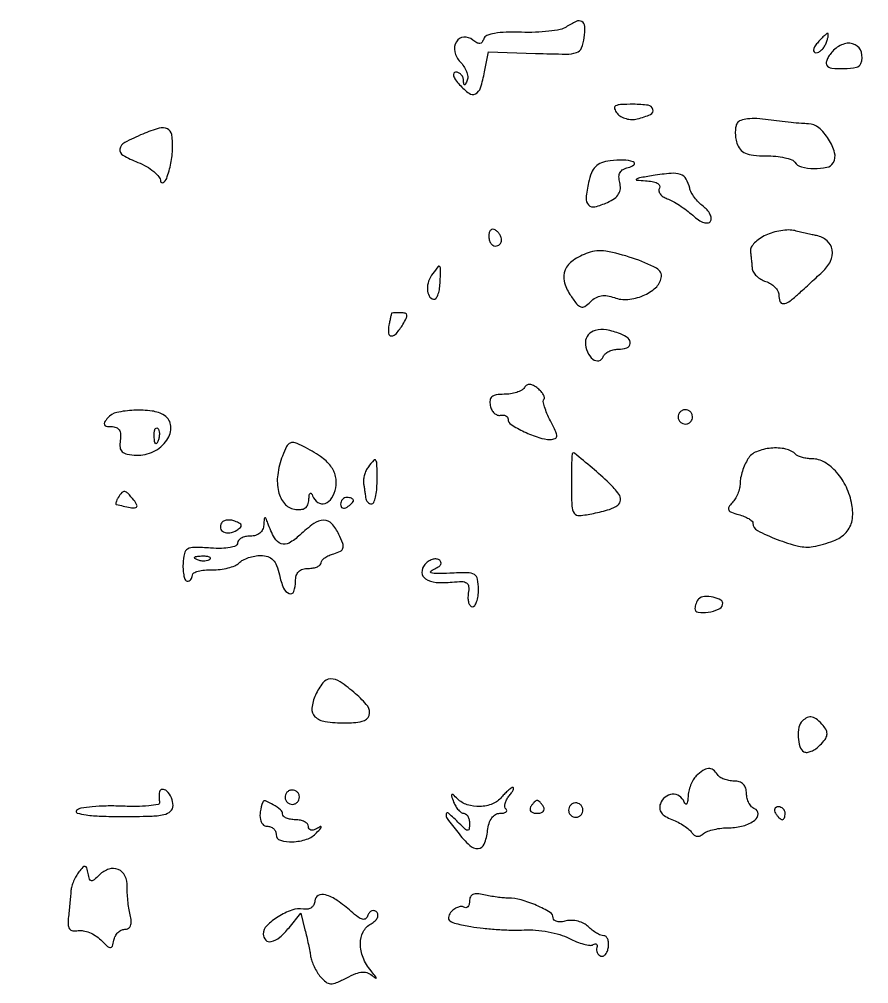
# Model space of a CAD drawing. Extents: x 0 to 5034, y 0 to 2560.
# Drawn here: x 3127.1 to 3259, y 1974.6 to 2124.2 of the extents above; entities that cross this region are included whole.
import ezdxf

# ---------------------------------------------------------------- set-up
doc = ezdxf.new("R2010")
doc.units = 0

msp = doc.modelspace()

# ---------------------------------------------------------------- linework, layer by layer
msp.add_lwpolyline([(3383.204374, 2294.201394, 0.000077), (3356.504636, 2294.414863, 0.000156), (3315.229798, 2294.725646, 0.000021), (3228.5, 2295.347967, -0.000415), (3189.306738, 2295.660115, -0.000542), (3153.440625, 2296.014433, -0.0004), (3123.376065, 2296.368091, -0.005012)], format="xyb")
for points in [[(3212, 2122.976085, -0.098054), (3211.088484, 2122.602024, -0.019587), (3209.34251, 2122.329632, -0.020021), (3207.252421, 2122.171412, -0.017491), (3205.05961, 2122.170227, 0.015681), (3202.678912, 2122.177559, 0.036667), (3200.908285, 2121.997076, 0.050198), (3199.70548, 2121.657454, 0.221924), (3199.212364, 2121.137091, -0.081555), (3198.951057, 2120.640635, -0.209117), (3198.604494, 2120.44621, -0.156639), (3198.14852, 2120.544251, -0.042571), (3197.535433, 2120.970593, 0.193711), (3196.122242, 2121.423342, 0.246122), (3194.975251, 2120.711739, 0.186663), (3194.714736, 2119.135298, 0.146049), (3195.54584, 2117.597017, -0.049977), (3196.126332, 2116.887234, -0.053528), (3196.539056, 2116.091948, -0.059936), (3196.734283, 2115.333766, -0.129784), (3196.659305, 2114.741071, -0.009653), (3196.383852, 2114.095453, -0.299395), (3196.243771, 2114.006371, -0.377751), (3196.135116, 2114.105134, -0.011905), (3196.078947, 2114.75, 0.089627), (3195.961207, 2115.227301, 0.089816), (3195.683913, 2115.632812, 0.093095), (3195.291845, 2115.904631, 0.105528), (3194.845012, 2116, 0.284688), (3194.560901, 2115.823967, 0.195341), (3194.531453, 2115.435045, 0.078101), (3194.848638, 2114.804601, 0.028394), (3195.478659, 2114.023581, 0.050553), (3196.942202, 2112.702685, 0.285864), (3197.944325, 2112.626057, 0.198835), (3198.718268, 2113.54924, 0.026942), (3199.359332, 2116.046658), (3199.976987, 2119.134935), (3207.238493, 2118.893828, 0.005198), (3211.999408, 2118.785286, 0.080928), (3213.608259, 2119.026971, 0.218591), (3214.399789, 2119.751198, 0.070506), (3214.816422, 2121.32636, 0.039223), (3214.885811, 2123.086824, 0.25585), (3214.446426, 2123.819888, 0.246599), (3213.576673, 2123.860209, 0.036936)], [(3251, 2120.5, 0.035237), (3250.57205, 2119.903434, 0.100348), (3250.396714, 2119.425778, 0.22275), (3250.484197, 2119.128897, 0.214681), (3250.770566, 2119, 0.125677), (3251.201557, 2119.11007, 0.064053), (3251.656816, 2119.440625, 0.05745), (3252.065988, 2119.926337, 0.054778), (3252.361626, 2120.5, 0.019009), (3252.557685, 2121.075405, 0.034664), (3252.666459, 2121.559375, 0.044074), (3252.688496, 2121.904913, 0.407084), (3252.59106, 2122, 0.176553), (3252.395857, 2121.928855, 0.014236), (3251.980891, 2121.559375, 0.017822), (3251.50208, 2121.074599, 0.012711)], [(3253.519748, 2119.376891, 0.034935), (3252.96289, 2118.736263, 0.047326), (3252.561544, 2118.083316, 0.056273), (3252.356386, 2117.510868, 0.19888), (3252.417704, 2117.133158, 0.230406), (3253.22775, 2116.62042, 0.036412), (3255.164061, 2116.545614, 0.035907), (3257.076352, 2116.749003, 0.266795), (3257.75, 2117.315473, 0.153382), (3257.829899, 2119.059778, 0.218045), (3256.858709, 2120.241334, 0.18854), (3255.191838, 2120.376202, 0.123987)], [(3219.914323, 2109.603235, 0.089981), (3220.504647, 2109.107428, 0.061557), (3221.314294, 2108.768776, 0.059833), (3222.209322, 2108.630139, 0.07261), (3223.052351, 2108.723941, 0.038545), (3225.113567, 2109.436481, 0.372166), (3225.484692, 2110.208022, 0.302051), (3224.758148, 2110.845123, 0.033319), (3222.436572, 2111, 0.011325), (3220.460441, 2110.955234, 0.115621), (3219.677425, 2110.733868, 0.365533), (3219.51535, 2110.30866, 0.089236)], [(3238.552487, 2108.084926, 0.093548), (3238.335558, 2107.520653, 0.041129), (3238.256751, 2106.721186, 0.038813), (3238.311395, 2105.834371, 0.042076), (3238.50284, 2104.991051, 0.09348), (3239.020394, 2104.029438, 0.11919), (3239.817422, 2103.419286, 0.080046), (3241.057166, 2103.09432, 0.024156), (3243.008371, 2103, -0.023956), (3244.536777, 2102.92673, -0.030824), (3245.925645, 2102.70625, -0.031835), (3247.022372, 2102.387657, -0.169305), (3247.5, 2102, 0.198318), (3248.509089, 2101.270934, 0.055438), (3250.481344, 2101.026417, 0.055472), (3252.452635, 2101.220709, 0.204832), (3253.453687, 2101.925064, 0.208951), (3253.675947, 2103.484185, 0.074284), (3252.740493, 2105.586435, 0.072734), (3251.200368, 2107.370393, 0.177254), (3249.600236, 2107.97734, -0.016556), (3248.517576, 2108.025864, -0.005211), (3246.902886, 2108.168842, -0.005198), (3245.103399, 2108.366014, -0.00574), (3243.367035, 2108.594811, 0.021911), (3241.603406, 2108.769411, 0.040116), (3240.159927, 2108.732849, 0.050924), (3239.095359, 2108.508979, 0.178921)], [(3146.326549, 2106.388822, 0.021881), (3143.494957, 2105.051687, 0.231615), (3142.762928, 2104.049082, 0.318371), (3143.215994, 2103.08918, 0.034876), (3145.545342, 2101.982209, -0.035845), (3146.872686, 2101.348265, -0.043624), (3148.00584, 2100.565651, -0.049281), (3148.806013, 2099.75792, -0.160684), (3149.070285, 2099.063354, 0.563574), (3149.463015, 2098.84908, 0.175768), (3150.012772, 2099.507282, 0.037871), (3150.669089, 2101.858816, 0.042615), (3150.929715, 2104.190983, 0.045979), (3150.790555, 2106.30346, 0.246749), (3150.122734, 2107.197596, 0.186568), (3148.849758, 2107.295248, 0.026279)], [(3218.816271, 2102.225679, 0.056025), (3217.482105, 2101.899111, 0.109234), (3216.564022, 2101.311178, 0.10017), (3215.930557, 2100.352536, 0.042037), (3215.47111, 2098.868466, 0.030981), (3215.098727, 2096.473661, 0.216847), (3215.477636, 2095.384389, 0.270248), (3216.47028, 2095.097803, 0.045208), (3218.417131, 2095.780289, 0.045274), (3219.505287, 2096.400456, 0.101748), (3220.156586, 2097.086393, 0.121793), (3220.417351, 2097.888529, 0.082108), (3220.328573, 2098.851536, -0.060939), (3220.206152, 2099.759309, -0.133391), (3220.380288, 2100.433141, -0.14221), (3220.860764, 2100.899192, -0.073199), (3221.657216, 2101.182268, 0.13439), (3222.51698, 2101.610957, 0.565907), (3222.431609, 2102.057583, 0.084178), (3220.900429, 2102.342577, 0.036061)], [(3225.5, 2099.935543, 0.002997), (3223.376318, 2099.576443, 0.103946), (3222.908607, 2099.38928, 0.708038), (3222.947286, 2099.237293, 0.00973), (3224.309017, 2099.141905, -0.033135), (3225.373734, 2099.017064, -0.075352), (3226.137139, 2098.752688, -0.14545), (3226.504537, 2098.39452, -0.272139), (3226.495635, 2097.992937, 0.173428), (3226.403052, 2097.558855, 0.123673), (3226.588747, 2097.093126, 0.092159), (3227.038862, 2096.664025, 0.059436), (3227.686618, 2096.343925, -0.041241), (3228.532639, 2095.963397, -0.017619), (3229.597267, 2095.324729, -0.017292), (3230.690591, 2094.560325, -0.021774), (3231.644504, 2093.775782, 0.033134), (3232.561623, 2093.055771, 0.069739), (3233.371197, 2092.654586, 0.112069), (3234.001398, 2092.592869, 0.226676), (3234.411233, 2092.856373, 0.171562), (3234.51625, 2093.340155, 0.083026), (3234.331704, 2093.9547, 0.06708), (3233.896583, 2094.602658, 0.05114), (3233.26673, 2095.181578, -0.03996), (3232.566867, 2095.796612, -0.033086), (3231.924557, 2096.553339, -0.034299), (3231.427281, 2097.330735, -0.07248), (3231.178571, 2098, 0.080369), (3230.634351, 2099.396958, 0.179495), (3229.763545, 2100.106501, 0.104481), (3228.287215, 2100.284957, 0.018403)], [(3200, 2090.559017, 0.062283), (3200.074545, 2089.962904, 0.080552), (3200.29375, 2089.457961, 0.097988), (3200.618621, 2089.120018, 0.153634), (3201, 2089, 0.092995), (3201.381732, 2089.071618, 0.096318), (3201.70625, 2089.276414, 0.099231), (3201.923444, 2089.581949, 0.105429), (3202, 2089.940983, 0.089642), (3201.926698, 2090.346558, 0.053229), (3201.70625, 2090.7871, 0.051032), (3201.382515, 2091.193797, 0.06081), (3201, 2091.5, 0.139169), (3200.620352, 2091.607943, 0.191142), (3200.29375, 2091.478525, 0.138808), (3200.073267, 2091.110654, 0.066118)], [(3242.984032, 2090.69264, 0.039989), (3242.031612, 2090.144039, 0.049267), (3241.248539, 2089.483151, 0.057187), (3240.732386, 2088.81411, 0.165271), (3240.609032, 2088.25, -0.002205), (3240.67201, 2087.66854, -0.001164), (3240.745309, 2086.946358, -0.001158), (3240.8169, 2086.206839, -0.001789), (3240.875, 2085.567388, 0.115393), (3241.070084, 2084.972339, 0.063226), (3241.550781, 2084.36914, 0.057834), (3242.225877, 2083.849381, 0.058378), (3243, 2083.5, -0.06077), (3243.764714, 2083.150468, -0.063046), (3244.4125, 2082.63086, -0.069989), (3244.851427, 2082.027698, -0.122947), (3245, 2081.432612, 0.09154), (3245.185886, 2080.425792, 0.312858), (3245.706961, 2080.069893, 0.156967), (3246.577146, 2080.356897, 0.028144), (3247.916112, 2081.453582, -0.000389), (3248.683258, 2082.156516, -0.000169), (3249.705029, 2083.090669, -0.000167), (3250.792344, 2084.083405, -0.000222), (3251.78186, 2084.985442, 0.096005), (3253.029223, 2086.658573, 0.153907), (3253.282292, 2088.40641, 0.175538), (3252.490383, 2089.82494, 0.129456), (3250.862387, 2090.624682, -0.004461), (3250.200342, 2090.76445, -0.001878), (3249.312701, 2090.963631, -0.001858), (3248.36544, 2091.183635, -0.002419), (3247.5, 2091.392454, 0.066108), (3246.553374, 2091.496599, 0.032835), (3245.348434, 2091.390175, 0.031894), (3244.094096, 2091.112962, 0.040368)], [(3215.412452, 2087.956872, 0.059086), (3213.08346, 2086.766937, 0.142857), (3211.854835, 2085.298217, 0.164493), (3211.702351, 2083.545107, 0.08539), (3212.587405, 2081.506946, 0.017669), (3213.618759, 2080.048068, 0.145309), (3214.268463, 2079.572876, 0.234061), (3214.909614, 2079.648205, 0.052198), (3215.791633, 2080.363061, -0.065279), (3216.592737, 2080.97844, -0.088357), (3217.449089, 2081.289476, -0.08305), (3218.400646, 2081.295583, -0.051049), (3219.485933, 2081.005348, 0.114813), (3221.581725, 2080.721335, 0.076253), (3223.944553, 2081.314963, 0.080553), (3225.893239, 2082.534282, 0.166687), (3226.775586, 2084.073228, 0.333898), (3226.054033, 2085.550837, 0.035687), (3222.312747, 2087.135593, 0.03871), (3218.160331, 2088.2045, 0.132996)], [(3191.311092, 2084.75, 0.075757), (3190.670605, 2083.550301, 0.091387), (3190.47131, 2082.290419, 0.118753), (3190.741591, 2081.281635, 0.204076), (3191.412639, 2080.75, 0.289003), (3191.770618, 2080.858896, 0.080417), (3192.092552, 2081.38125, 0.055085), (3192.333609, 2082.213962, 0.032004), (3192.44566, 2083.25, 0.003311), (3192.526162, 2085.417319, 0.171162), (3192.400353, 2085.812063, 0.485018), (3192.14725, 2085.817137, 0.011515)], [(3184.923489, 2078.583333, 0.129476), (3184.885129, 2078.510581, 0.001726), (3184.771045, 2078.010417, 0.004798), (3184.645901, 2077.426741, 0.003118), (3184.511973, 2076.75, 0.064816), (3184.435122, 2075.46409, 0.405148), (3184.880221, 2075.064828, 0.211801), (3185.657132, 2075.446018, 0.034759), (3186.663842, 2076.833333, 0.020872), (3187.205098, 2077.786359, 0.155064), (3187.29074, 2078.294123, 0.295136), (3187.046726, 2078.575408, 0.070681), (3186.404389, 2078.666667, 0.005543), (3185.860612, 2078.660639, 0.008511), (3185.390064, 2078.642187, 0.003822), (3184.992774, 2078.616783, 0.191425)], [(3215, 2074.059017, 0.102136), (3215.306023, 2072.57653, 0.121919), (3216.167104, 2071.4433, 0.226509), (3217.103132, 2071.221288, 0.265066), (3217.774316, 2071.822949, -0.12723), (3218.066081, 2072.273319, -0.067959), (3218.614435, 2072.654241, -0.060696), (3219.321182, 2072.912372, -0.057298), (3220.083333, 2073, 0.084478), (3221.407483, 2073.22533, 0.280705), (3221.943927, 2073.880138, 0.263038), (3221.621599, 2074.698079, 0.078807), (3220.418213, 2075.393011, 0.049217), (3218.25947, 2075.985936, 0.103139), (3216.527472, 2075.92381, 0.159739), (3215.427063, 2075.236655, 0.175723)], [(3205.530011, 2067.048558, -0.129128), (3205.10624, 2066.645472, -0.045879), (3204.333751, 2066.308014, -0.041798), (3203.377601, 2066.077449, -0.038287), (3202.367659, 2066, 0.035994), (3201.171324, 2065.913767, 0.136715), (3200.49227, 2065.614049, 0.192908), (3200.197109, 2065.076647, 0.084305), (3200.236066, 2064.25, 0.066051), (3200.471389, 2063.599713, 0.082719), (3200.8561, 2063.0875, 0.098335), (3201.325854, 2062.789373, 0.145115), (3201.80939, 2062.75, -0.067428), (3202.26462, 2062.782978, -0.099677), (3202.650258, 2062.679964, -0.126044), (3202.905746, 2062.460145, -0.153575), (3203, 2062.160515, 0.259127), (3203.46481, 2061.323862, 0.027102), (3205.503438, 2060.203784, 0.032811), (3207.784203, 2059.285896, 0.079421), (3209.572733, 2059, 0.086681), (3210.296186, 2059.126368, 0.316867), (3210.548897, 2059.487004, 0.10941), (3210.388366, 2060.203374, 0.009713), (3209.565563, 2061.873216, -0.018897), (3209.031511, 2063.009204, -0.027953), (3208.658476, 2064.044683, -0.026841), (3208.456361, 2064.884338, -0.246824), (3208.564048, 2065.230715, 0.254757), (3208.644374, 2065.503373, 0.076101), (3208.484502, 2065.922614, 0.055647), (3208.127782, 2066.414543, 0.034886), (3207.613194, 2066.906058, 0.042758), (3206.932773, 2067.378847, 0.113862), (3206.370421, 2067.549755, 0.160084), (3205.908743, 2067.432275, 0.113122)], [(3140.866713, 2062.339399, 0.032803), (3140.377648, 2061.664589, 0.246371), (3140.347718, 2061.283792, 0.261173), (3140.641969, 2061.057687, 0.036077), (3141.440414, 2061, -0.092704), (3142.168332, 2060.863868, -0.159777), (3142.64045, 2060.476876, -0.128146), (3142.854835, 2059.813059, -0.050471), (3142.812858, 2058.845952, 0.059989), (3142.785969, 2057.744075, 0.185411), (3143.112237, 2057.089001, 0.143273), (3143.86268, 2056.71959, 0.031516), (3145.305611, 2056.560496, 0.127247), (3147.968512, 2057.117867, 0.124544), (3150.052218, 2058.899031, 0.171401), (3150.65986, 2061.042774, 0.241901), (3149.660933, 2062.716883, 0.107712), (3147.744242, 2063.402516, 0.042985), (3144.94198, 2063.523144, 0.041839), (3142.259137, 2063.181867, 0.168548)], [(3229.552786, 2063.08541, 0.099038), (3229.401684, 2062.679226, 0.097945), (3229.417584, 2062.244476, 0.097945), (3229.597789, 2061.848514, 0.099038), (3229.91459, 2061.552786, 0.099038), (3230.320774, 2061.401684, 0.097945), (3230.755524, 2061.417584, 0.097945), (3231.151486, 2061.597789, 0.099038), (3231.447214, 2061.91459, 0.099038), (3231.598316, 2062.320774, 0.097945), (3231.582416, 2062.755524, 0.097945), (3231.402211, 2063.151486, 0.099038), (3231.08541, 2063.447214, 0.099038), (3230.679226, 2063.598316, 0.097945), (3230.244476, 2063.582416, 0.097945), (3229.848514, 2063.402211, 0.099038)], [(3148.683114, 2058.8125, -0.054073), (3148.461564, 2058.395823, -0.470617), (3148.279315, 2058.37858, -0.168741), (3148.137993, 2058.670344, -0.018894), (3148.078947, 2059.416667, -0.028489), (3148.089945, 2060.112848, -0.077125), (3148.200665, 2060.592839, -0.208169), (3148.385309, 2060.77538, -0.296942), (3148.604167, 2060.729167, -0.126455), (3148.797407, 2060.402231, -0.060344), (3148.876576, 2059.916927, -0.05415), (3148.839148, 2059.359369, -0.051402)], [(3167.971697, 2056.425557, 0.058575), (3167.241215, 2053.520007, 0.087952), (3167.361563, 2050.9149, 0.118817), (3168.282021, 2049.048361, 0.184542), (3169.829459, 2048.180449, 0.051579), (3170.827908, 2048.137385, 0.132809), (3171.506722, 2048.36538, 0.155972), (3171.912504, 2048.874173, 0.080279), (3172.078947, 2049.680449, -0.022333), (3172.137986, 2050.349467, -0.167715), (3172.278532, 2050.6296, -0.454063), (3172.457173, 2050.615456, -0.064038), (3172.662281, 2050.25, 0.150282), (3173.489104, 2049.23142, 0.234265), (3174.587734, 2049.087369, 0.172879), (3175.631619, 2049.918186, 0.092086), (3176.239945, 2051.474858, 0.101031), (3176.217437, 2053.276079, 0.112087), (3175.48182, 2054.850392, 0.079288), (3173.891961, 2056.338022, 0.029153), (3171.240549, 2057.911743, 0.034163), (3169.931506, 2058.479242, 0.19426), (3169.188109, 2058.447276, 0.171364), (3168.620545, 2057.901156, 0.02548)], [(3240.220233, 2055.981041, 0.035279), (3239.752968, 2055.100177, 0.025997), (3239.358443, 2054.068361, 0.026484), (3239.086864, 2053.048567, 0.051874), (3239, 2052.213569, -0.057316), (3238.909756, 2051.428898, -0.038898), (3238.637879, 2050.570615, -0.039095), (3238.239399, 2049.771714, -0.061219), (3237.767247, 2049.167247, 0.056316), (3237.250228, 2048.51851, 0.272343), (3237.237292, 2048.066084, 0.179314), (3237.658742, 2047.701827, 0.02553), (3238.767247, 2047.350615, -0.030301), (3239.622213, 2047.070737, -0.042014), (3240.344129, 2046.712232, -0.048507), (3240.851778, 2046.332811, -0.211057), (3241, 2045.99731, 0.280708), (3241.683553, 2044.875696, 0.026627), (3244.742573, 2043.498981, 0.031987), (3248.05383, 2042.453964, 0.105674), (3250.327982, 2042.383029, 0.045495), (3253.496265, 2043.260943, 0.115714), (3255.464341, 2044.58337, 0.145325), (3256.380245, 2046.43145, 0.089472), (3256.363176, 2048.877641, 0.06288), (3255.489674, 2051.594812, 0.069954), (3253.989467, 2053.903124, 0.079792), (3252.120567, 2055.463125, 0.134886), (3250.166667, 2056, -0.032528), (3249.416199, 2056.048874, -0.032375), (3248.6772, 2056.194675, -0.03416), (3248.050942, 2056.407656, -0.097631), (3247.670609, 2056.662724, 0.147044), (3246.080077, 2057.518058, 0.073293), (3243.775518, 2057.645125, 0.073911), (3241.555854, 2057.104765, 0.157841)], [(3212.916667, 2056.687091, 0.023022), (3212.883907, 2056.249116, 0.00218), (3212.857813, 2055.173708, 0.002785), (3212.839424, 2053.890557, 0.00219), (3212.833333, 2052.5, 0.006979), (3212.886982, 2048.656769, 0.144482), (3213.240731, 2047.570761, 0.272734), (3214.056741, 2047.190176, 0.027898), (3216.25, 2047.525898, 0.01988), (3218.716941, 2048.149053, 0.090362), (3220.034301, 2048.813946, 0.216309), (3220.456046, 2049.591307, 0.177288), (3220.192452, 2050.508359, 0.045678), (3218.677787, 2052.227979, 0.013338), (3216.049709, 2054.583278, 0.006608), (3213.310983, 2056.847449, 0.58851)], [(3181.311092, 2054.75, 0.049696), (3180.967387, 2054.179583, 0.038135), (3180.706339, 2053.5, 0.039148), (3180.559666, 2052.819413, 0.070617), (3180.563648, 2052.25, -0.001551), (3180.644124, 2051.69846, -0.00107), (3180.731978, 2051.073438, -0.001079), (3180.813878, 2050.472029, -0.002209), (3180.875, 2050, 0.078809), (3180.98554, 2049.617957, 0.081475), (3181.208073, 2049.29375, 0.087822), (3181.505701, 2049.076071, 0.114568), (3181.833333, 2049, 0.302104), (3182.156408, 2049.214809, 0.0409), (3182.421875, 2050.028125, 0.035995), (3182.606381, 2051.158607, 0.02246), (3182.666667, 2052.5, 0.003684), (3182.647028, 2055.165297, 0.132646), (3182.479293, 2055.75195, 0.504999), (3182.154797, 2055.782308, 0.021803)], [(3142.5, 2050, 0.024465), (3142.285131, 2049.610999, 0.044078), (3142.154287, 2049.271275, 0.062476), (3142.115545, 2049.022916, 0.353185), (3142.190983, 2048.923489, 0.009465), (3144.352713, 2048.431485, 0.110428), (3145.213243, 2048.444488, 0.46087), (3145.398728, 2048.80783, 0.075397), (3144.933363, 2049.580293, 0.015231), (3143.994387, 2050.644027, 0.16301), (3143.494248, 2050.913356, 0.261772), (3143.059937, 2050.759111, 0.041002)], [(3177, 2048.940983, 0.108972), (3177.078288, 2048.586039, 0.182303), (3177.29375, 2048.3746, 0.161196), (3177.6179, 2048.343488, 0.082592), (3178, 2048.5, 0.029505), (3178.382774, 2048.768994, 0.035638), (3178.70625, 2049.066025, 0.038439), (3178.934461, 2049.34829, 0.151918), (3179, 2049.559017, 0.210953), (3178.92554, 2049.727648, 0.081139), (3178.70625, 2049.870461, 0.061769), (3178.382849, 2049.967655, 0.042167), (3178, 2050, 0.105053), (3177.618444, 2049.918938, 0.099167), (3177.29375, 2049.688914, 0.09642), (3177.076123, 2049.345238, 0.093332)], [(3165.078947, 2045.75, -0.098262), (3164.904253, 2045.039149, -0.108985), (3164.474599, 2044.478618, -0.10113), (3163.819695, 2044.122438, -0.074273), (3163, 2044, 0.051855), (3162.234767, 2043.920424, 0.071756), (3161.5875, 2043.683787, 0.091754), (3161.152548, 2043.334383, 0.179656), (3161, 2042.923531, -0.293759), (3160.730023, 2042.503663, -0.060999), (3159.852822, 2042.226474, -0.043127), (3158.531948, 2042.096589, -0.020977), (3156.83623, 2042.147696, 0.013475), (3154.293263, 2042.262537, 0.134072), (3153.268418, 2042.002627, 0.214265), (3152.756195, 2041.305563, 0.041981), (3152.553209, 2039.724165, 0.027166), (3152.564245, 2038.68024, 0.043555), (3152.699, 2037.800223, 0.054719), (3152.92322, 2037.18277, 0.285698), (3153.216978, 2037, 0.118419), (3153.515638, 2037.07174, 0.100627), (3153.769987, 2037.274103, 0.092456), (3153.940771, 2037.576739, 0.082532), (3154, 2037.933117, -0.27307), (3154.208426, 2038.286294, -0.058439), (3154.894909, 2038.566686, -0.045895), (3155.879198, 2038.745083, -0.029007), (3157.046498, 2038.779615, 0.034987), (3158.297418, 2038.831584, 0.034336), (3159.536928, 2039.057282, 0.036377), (3160.592571, 2039.408846, 0.098112), (3161.246498, 2039.846498, -0.075752), (3161.847982, 2040.288914, -0.038406), (3162.713444, 2040.661159, -0.037035), (3163.685719, 2040.915003, -0.045368), (3164.620545, 2041, -0.077465), (3165.706413, 2040.83075, -0.124805), (3166.496521, 2040.338062, -0.099854), (3167.068846, 2039.436944, -0.037667), (3167.5, 2038, 0.044985), (3168.148236, 2035.948927, 0.201218), (3169.027617, 2035.083086, 0.430882), (3169.740662, 2035.41285, 0.081161), (3170, 2037, -0.072254), (3170.126841, 2037.873159, -0.124864), (3170.5, 2038.5, -0.124864), (3171.126841, 2038.873159, -0.072254), (3172, 2039, 0.042236), (3172.765695, 2039.064796, 0.061847), (3173.4125, 2039.25949, 0.081235), (3173.851041, 2039.545576, 0.2107), (3174, 2039.883369, -0.178889), (3174.138726, 2040.258703, -0.060871), (3174.574451, 2040.65747, -0.051233), (3175.207132, 2041.017344, -0.039774), (3175.955578, 2041.278133, 0.048409), (3176.977118, 2041.653944, 0.219936), (3177.369755, 2042.131077, 0.153961), (3177.333294, 2042.860463, 0.02137), (3176.738477, 2044.274416, 0.07534), (3175.631998, 2045.922222, 0.215163), (3174.392294, 2046.453984, 0.151233), (3172.846105, 2045.943567, 0.0338), (3170.671598, 2044.161208, -0.056771), (3169.020269, 2042.929745, -0.224269), (3167.790536, 2042.823586, -0.180978), (3166.748367, 2043.725181, -0.036252), (3165.71322, 2046, 0.010158), (3165.407804, 2046.776164, 0.408442), (3165.25449, 2046.840997, 0.287493), (3165.13506, 2046.679059, 0.007621)], [(3158.515713, 2046.025424, 0.191013), (3158.37394, 2045.228674, 0.23802), (3158.834197, 2044.646206, 0.152732), (3159.803525, 2044.517896, 0.095806), (3160.881592, 2044.92682, 0.03936), (3161.466726, 2045.355474, 0.268353), (3161.580022, 2045.680389, 0.227867), (3161.35823, 2045.9802, 0.029854), (3160.615871, 2046.317163, 0.058511), (3159.981629, 2046.478786, 0.067768), (3159.358823, 2046.477104, 0.078711), (3158.841624, 2046.319872, 0.142196)], [(3156.729167, 2040.395833, -0.126455), (3156.402231, 2040.202593, -0.060344), (3155.916927, 2040.123424, -0.05415), (3155.359369, 2040.160852, -0.051402), (3154.8125, 2040.316886, -0.054073), (3154.395823, 2040.538436, -0.470617), (3154.37858, 2040.720685, -0.168741), (3154.670344, 2040.862007, -0.018894), (3155.416667, 2040.921053, -0.028489), (3156.112848, 2040.910055, -0.077125), (3156.592839, 2040.799335, -0.208169), (3156.77538, 2040.614691, -0.296942)], [(3190.064749, 2039.578017, 0.177575), (3189.631672, 2038.358528, 0.253884), (3190.178104, 2037.375906, 0.123997), (3191.828264, 2036.830366, 0.044295), (3194.326394, 2036.870289, -0.024364), (3195.838253, 2036.954729, -0.155069), (3196.56351, 2036.729894, -0.227068), (3196.87427, 2036.181984, -0.057178), (3196.826995, 2035.128891, 0.044119), (3196.771328, 2034.3452, 0.068431), (3196.875117, 2033.676207, 0.094616), (3197.112656, 2033.219083, 0.217089), (3197.45, 2033.045448, 0.256028), (3197.814407, 2033.223045, 0.06899), (3198.120937, 2033.814342, 0.052041), (3198.3309, 2034.685469, 0.033143), (3198.4, 2035.726781, 0.043584), (3198.260428, 2037.324943, 0.223936), (3197.760913, 2038.032344, 0.129468), (3196.705531, 2038.310686, 0.011666), (3193.95, 2038.247383, -0.007997), (3191.973413, 2038.187463, -0.062242), (3191.058449, 2038.288529, -0.56493), (3190.983319, 2038.524699, -0.114242), (3191.433624, 2038.8481, 0.039134), (3192.165733, 2039.223268, 0.122486), (3192.550026, 2039.615438, 0.234301), (3192.576503, 2039.986688, 0.158334), (3192.29693, 2040.316487, 0.134177), (3191.80017, 2040.463004, 0.085091), (3191.199721, 2040.372427, 0.07439), (3190.588938, 2040.063704, 0.065484)], [(3232.568177, 2034.234843, 0.065199), (3232.350493, 2033.951556, 0.039117), (3232.166902, 2033.568346, 0.038543), (3232.041702, 2033.151135, 0.053674), (3232, 2032.763782, 0.376321), (3232.506621, 2032.185984, 0.069962), (3234.040075, 2032.19919, 0.061373), (3235.646182, 2032.645248, 0.241753), (3236.289611, 2033.404671, 0.325516), (3236.009057, 2034.06658, 0.080426), (3234.846602, 2034.530868, 0.070622), (3233.464806, 2034.639527, 0.182709)], [(3173.109345, 2019.340642, 0.078472), (3172.543283, 2017.302474, 0.236372), (3173.023906, 2015.985567, 0.156551), (3174.598641, 2015.232544, 0.032679), (3177.690983, 2015.015313, 0.049915), (3180.35701, 2015.269213, 0.262556), (3181.433056, 2016.190778, 0.25905), (3181.208669, 2017.600017, 0.048953), (3179.342496, 2019.55295, 0.026958), (3176.933418, 2021.408711, 0.160488), (3175.429878, 2021.847929, 0.224345), (3174.250192, 2021.240607, 0.056675)], [(3248.666667, 2015.333333, 0.148167), (3248.136576, 2014.342393, 0.062529), (3248.026703, 2012.821458, 0.063255), (3248.292069, 2011.355869, 0.179841), (3248.91938, 2010.549826, 0.172242), (3249.388417, 2010.448658, 0.065851), (3250.043139, 2010.622975, 0.055085), (3250.767988, 2011.020639, 0.043417), (3251.453898, 2011.596755, 0.038464), (3252.195782, 2012.462493, 0.120711), (3252.485824, 2013.165379, 0.14581), (3252.391541, 2013.841849, 0.066262), (3251.912073, 2014.605946, 0.043869), (3251.003363, 2015.523773, 0.121143), (3250.194601, 2015.926082, 0.158955), (3249.430637, 2015.85345, 0.094111)], [(3232.2, 2006.8, 0.065952), (3231.734309, 2006.192075, 0.036782), (3231.329309, 2005.350312, 0.035985), (3231.039403, 2004.422892, 0.048172), (3230.921053, 2003.55, -0.02272), (3230.860336, 2002.828228, -0.125827), (3230.717133, 2002.469375, -0.457977), (3230.535017, 2002.45444, -0.102901), (3230.337719, 2002.75, 0.151718), (3229.590024, 2003.665833, 0.166725), (3228.484428, 2003.953534, 0.154764), (3227.372524, 2003.505646, 0.129306), (3226.626089, 2002.467987, 0.120029), (3226.533839, 2001.748339, 0.131601), (3226.789888, 2001.094249, 0.098163), (3227.420037, 2000.518546, 0.045346), (3228.421961, 2000.02967, -0.027759), (3229.384827, 1999.601037, -0.026721), (3230.307053, 1999.06346, -0.027734), (3231.066413, 1998.502034, -0.08146), (3231.491888, 1998.013125, 0.092933), (3231.859936, 1997.609161, 0.139342), (3232.302043, 1997.43786, 0.125638), (3232.802601, 1997.517209, 0.068257), (3233.339028, 1997.841305, -0.083575), (3233.978487, 1998.201534, -0.029653), (3234.988808, 1998.499699, -0.028449), (3236.158291, 1998.701414, -0.029804), (3237.325, 1998.764863, 0.069811), (3239.493637, 1999.057508, 0.092746), (3241.27438, 1999.936433, 0.228559), (3241.783935, 2000.920134, 0.322505), (3241.25, 2001.708333, -0.117654), (3240.771776, 2002.025544, -0.066702), (3240.367188, 2002.595052, -0.060765), (3240.093157, 2003.316295, -0.060503), (3240, 2004.083333, 0.078775), (3239.871001, 2004.897033, 0.119882), (3239.496828, 2005.503132, 0.118865), (3238.883328, 2005.872949, 0.076613), (3238.059017, 2006, -0.046881), (3237.270704, 2006.074077, -0.046318), (3236.50665, 2006.29375, -0.050262), (3235.876024, 2006.616444, -0.111412), (3235.5, 2007, 0.094296), (3234.839059, 2007.721515, 0.177243), (3234.091481, 2007.944854, 0.135123), (3233.225375, 2007.649013, 0.046942)], [(3202, 2003.5, -0.124024), (3200.584708, 2002.465305, -0.087236), (3198.647245, 2002.051412, -0.086532), (3196.669851, 2002.322415, -0.118773), (3195.140754, 2003.25, 0.009992), (3194.461353, 2003.89798, 0.377046), (3194.265306, 2003.902023, 0.309425), (3194.20717, 2003.692067, 0.008433), (3194.547743, 2002.75, 0.041581), (3194.868632, 2002.080379, 0.049497), (3195.280593, 2001.514062, 0.056865), (3195.716991, 2001.124017, 0.155169), (3196.106989, 2001, -0.171395), (3196.447712, 2000.879669, -0.094037), (3196.737678, 2000.538393, -0.074508), (3196.933824, 2000.02971, -0.054877), (3197, 1999.428571, -0.024648), (3196.956373, 1998.544114, -0.385629), (3196.75, 1998.357143, -0.18989), (3196.391805, 1998.498266, -0.008694), (3195.428571, 1999.428571, 0.012703), (3193.756747, 2001.017541, 0.586418), (3193.396212, 2000.895595, 0.207279), (3193.5611, 2000.174757, 0.008905), (3195.173942, 1998.059563, 0.034227), (3197.045939, 1995.99986, 0.208506), (3198.36538, 1995.512906, 0.297553), (3199.303782, 1996.205754, 0.059709), (3199.816422, 1998.327119, -0.046726), (3200.054286, 1999.43647, -0.07954), (3200.477233, 2000.282993, -0.102646), (3201.051222, 2000.811454, -0.135711), (3201.733089, 2001, 0.039587), (3202.303488, 2001.045232, 0.113314), (3202.669977, 2001.193285, 0.249853), (3202.780604, 2001.410252, 0.194197), (3202.675343, 2001.657991, -0.171918), (3202.507446, 2002.010146, -0.082297), (3202.537806, 2002.516912, -0.066538), (3202.753708, 2003.095866, -0.050768), (3203.131121, 2003.657991, 0.020857), (3203.523818, 2004.173471, 0.04512), (3203.770845, 2004.605785, 0.087861), (3203.844982, 2004.891735, 0.437369), (3203.744889, 2005, 0.15626), (3203.47955, 2004.915, 0.022515), (3203.026078, 2004.559375, 0.023732), (3202.513279, 2004.074393, 0.018275)], [(3148.881579, 2004.309017, 0.025185), (3148.846398, 2003.939751, 0.014822), (3148.839752, 2003.496271, 0.014807), (3148.85945, 2003.051597, 0.024411), (3148.905483, 2002.678289, -0.414719), (3148.684872, 2002.365821, -0.018192), (3147.229179, 2002.170472, -0.021792), (3145.308508, 2002.06773, -0.012664), (3142.999057, 2002.103443, 0.014732), (3140.615238, 2002.130447, 0.019723), (3138.456631, 2002.006027, 0.017249), (3136.705445, 2001.77439, 0.156696), (3136.029468, 2001.425153, 0.56942), (3136.128829, 2001.039567, 0.03812), (3137.506122, 2000.750136, 0.023829), (3139.810148, 2000.557815, 0.008908), (3143.055171, 2000.5, 0.006288), (3147.478389, 2000.55563, 0.046167), (3149.576844, 2000.803172, 0.128798), (3150.608423, 2001.321838, 0.215559), (3151.000856, 2002.190983, 0.104161), (3150.74664, 2003.395021, 0.092774), (3150.022813, 2004.45151, 0.215714), (3149.322121, 2004.715403, 0.353941)], [(3168.552786, 2004.08541, 0.099038), (3168.401684, 2003.679226, 0.097945), (3168.417584, 2003.244476, 0.097945), (3168.597789, 2002.848514, 0.099038), (3168.91459, 2002.552786, 0.099038), (3169.320774, 2002.401684, 0.097945), (3169.755524, 2002.417584, 0.097945), (3170.151486, 2002.597789, 0.099038), (3170.447214, 2002.91459, 0.099038), (3170.598316, 2003.320774, 0.097945), (3170.582416, 2003.755524, 0.097945), (3170.402211, 2004.151486, 0.099038), (3170.08541, 2004.447214, 0.099038), (3169.679226, 2004.598316, 0.097945), (3169.244476, 2004.582416, 0.097945), (3168.848514, 2004.402211, 0.099038)], [(3164.923489, 2002.718615, 0.04241), (3164.544808, 2001.247186, 0.086233), (3164.550663, 2000.056702, 0.140338), (3164.923981, 1999.295207, 0.212131), (3165.588484, 1999, -0.089709), (3166.127384, 1998.902527, -0.095254), (3166.585367, 1998.623112, -0.0998), (3166.891784, 1998.20646, -0.109223), (3167, 1997.716978, 0.327988), (3167.659432, 1996.819853, 0.086223), (3169.537403, 1996.572331, 0.070934), (3171.73705, 1996.978519, 0.125451), (3173.277627, 1997.974331, 0.004656), (3173.927991, 1998.689389, 0.195888), (3173.996068, 1998.880704, 0.546835), (3173.898073, 1998.93746, 0.009528), (3173.25, 1998.587687, -0.065956), (3172.771491, 1998.395318, -0.132257), (3172.367188, 1998.400358, -0.182297), (3172.101717, 1998.596402, -0.144512), (3172, 1998.940983, 0.182172), (3171.847664, 1999.345219, 0.09101), (3171.4125, 1999.688914, 0.070927), (3170.765275, 1999.92177, 0.050979), (3170, 2000, -0.042713), (3169.234328, 2000.065528, -0.06238), (3168.5875, 2000.262322, -0.081888), (3168.149216, 2000.551578, -0.208972), (3168, 2000.893011, 0.226513), (3167.698909, 2001.523533, 0.036073), (3166.544291, 2002.326515, 0.038214), (3165.355253, 2002.91438, 0.427785)], [(3206.5, 2002, 0.146489), (3206.397987, 2001.620597, 0.191582), (3206.538811, 2001.29375, 0.134005), (3206.925364, 2001.072951, 0.063222), (3207.5, 2001, 0.063222), (3208.074636, 2001.072951, 0.134005), (3208.461189, 2001.29375, 0.191582), (3208.602013, 2001.620597, 0.146489), (3208.5, 2002, 0.025622), (3208.235369, 2002.382847, 0.032351), (3207.951311, 2002.70625, 0.033983), (3207.686704, 2002.937141, 0.163822), (3207.5, 2003, 0.163822), (3207.313296, 2002.937141, 0.033983), (3207.048689, 2002.70625, 0.032351), (3206.764631, 2002.382847, 0.025622)], [(3212.552786, 2002.08541, 0.099038), (3212.401684, 2001.679226, 0.097945), (3212.417584, 2001.244476, 0.097945), (3212.597789, 2000.848514, 0.099038), (3212.91459, 2000.552786, 0.099038), (3213.320774, 2000.401684, 0.097945), (3213.755524, 2000.417584, 0.097945), (3214.151486, 2000.597789, 0.099038), (3214.447214, 2000.91459, 0.099038), (3214.598316, 2001.320774, 0.097945), (3214.582416, 2001.755524, 0.097945), (3214.402211, 2002.151486, 0.099038), (3214.08541, 2002.447214, 0.099038), (3213.679226, 2002.598316, 0.097945), (3213.244476, 2002.582416, 0.097945), (3212.848514, 2002.402211, 0.099038)], [(3244.5, 2001, 0.029505), (3244.768994, 2000.617226, 0.035638), (3245.066025, 2000.29375, 0.038439), (3245.34829, 2000.065539, 0.151918), (3245.559017, 2000, 0.210953), (3245.727648, 2000.07446, 0.081139), (3245.870461, 2000.29375, 0.061769), (3245.967655, 2000.617151, 0.042167), (3246, 2001, 0.105053), (3245.918938, 2001.381556, 0.099167), (3245.688914, 2001.70625, 0.09642), (3245.345238, 2001.923877, 0.093332), (3244.940983, 2002, 0.108972), (3244.586039, 2001.921712, 0.182303), (3244.3746, 2001.70625, 0.161196), (3244.343488, 2001.3821, 0.082592)], [(3136.386307, 1991.905726, 0.039756), (3135.95197, 1991.257775, 0.028324), (3135.568246, 1990.472307, 0.02876), (3135.286321, 1989.676061, 0.052896), (3135.165325, 1989, -0.004523), (3135.10508, 1988.252767, -0.001695), (3135.007591, 1987.20625, -0.001679), (3134.89371, 1986.067076, -0.002038), (3134.779018, 1985, 0.032176), (3134.721445, 1983.771163, 0.14568), (3134.935806, 1983.09461, 0.211864), (3135.429076, 1982.787356, 0.076811), (3136.272439, 1982.79899, -0.090465), (3137.076892, 1982.788271, -0.04848), (3138.031695, 1982.502674, -0.046117), (3138.980301, 1982.009183, -0.053435), (3139.772439, 1981.370397, 0.01021), (3140.849065, 1980.336853, 0.182146), (3141.286846, 1980.15985, 0.333637), (3141.582169, 1980.370758, 0.029082), (3141.823324, 1981.321407, -0.074645), (3142.049723, 1981.962859, -0.075452), (3142.453891, 1982.506913, -0.081582), (3142.968493, 1982.873085, -0.114405), (3143.515907, 1983, 0.13629), (3144.070039, 1983.153904, 0.17041), (3144.408267, 1983.562544, 0.108698), (3144.504202, 1984.256996, 0.038898), (3144.346981, 1985.25, -0.019996), (3144.146188, 1986.267721, -0.01255), (3143.989261, 1987.470763, -0.012595), (3143.894242, 1988.664641, -0.022412), (3143.88496, 1989.650471, 0.120696), (3143.543669, 1991.293328, 0.183564), (3142.501535, 1992.289098, 0.181117), (3141.04929, 1992.348988, 0.117604), (3139.601957, 1991.4591, -0.017033), (3138.753206, 1990.666286, -0.210071), (3138.34057, 1990.537215, -0.294308), (3138.052877, 1990.771492, -0.030527), (3137.823018, 1991.657315, 0.024907), (3137.607992, 1992.525991, 0.284074), (3137.354941, 1992.750081, 0.252465), (3137.016291, 1992.636582, 0.020707)], [(3173, 1987.405757, -0.109285), (3172.870114, 1986.8186, -0.128126), (3172.507933, 1986.380015, -0.115958), (3171.945609, 1986.145724, -0.079004), (3171.25, 1986.141404, 0.121566), (3169.448381, 1985.977957, 0.055903), (3167.306396, 1984.958778, 0.056607), (3165.543514, 1983.565304, 0.1998), (3165, 1982.259453, 0.198813), (3165.384925, 1981.329657, 0.262871), (3166.251113, 1981.088375, 0.117514), (3167.562199, 1981.764946, 0.044709), (3169.005346, 1983.25), (3170.831278, 1985.5), (3171.476063, 1982.941183, -0.005266), (3171.740042, 1981.844984, -0.0043), (3172.000006, 1980.666868, -0.004346), (3172.220503, 1979.578495, -0.011368), (3172.354255, 1978.792065, 0.050944), (3172.536781, 1978.069791, 0.025901), (3172.902958, 1977.206392, 0.025432), (3173.376944, 1976.346469, 0.034541), (3173.894419, 1975.627218, 0.053665), (3174.715714, 1974.829486, 0.157827), (3175.446667, 1974.562214, 0.109701), (3176.36224, 1974.729817, 0.019419), (3177.951832, 1975.475091, -0.025103), (3179.392085, 1976.130493, -0.080841), (3180.417142, 1976.354907, -0.113622), (3181.257923, 1976.208782, -0.08009), (3182.074711, 1975.698756, 0.034226), (3182.464232, 1975.402884, 0.733622), (3182.537574, 1975.462765, 0.070684), (3182.330515, 1975.823643, 0.007548), (3181.723466, 1976.578741, -0.075161), (3180.489545, 1978.627045, -0.098983), (3180.068296, 1980.761775, -0.118791), (3180.518219, 1982.60857, -0.14734), (3181.74167, 1983.875307, 0.05551), (3182.352533, 1984.312434, 0.098214), (3182.72271, 1984.806543, 0.140924), (3182.802667, 1985.28036, 0.177842), (3182.604765, 1985.674997, 0.120773), (3182.233227, 1985.88457, 0.158003), (3181.845973, 1985.868987, 0.137041), (3181.501567, 1985.61997, 0.082823), (3181.255386, 1985.176873, -0.131503), (3180.905198, 1984.66868, -0.237307), (3180.42551, 1984.551325, -0.106681), (3179.729524, 1984.877808, -0.020157), (3178.642291, 1985.777861, 0.032761), (3176.487321, 1987.472194, 0.080148), (3174.667951, 1988.330594, 0.186077), (3173.514288, 1988.229905, 0.286416)], [(3197, 1987.383565, -0.059887), (3196.935624, 1986.848014, -0.128145), (3196.739534, 1986.484038, -0.191399), (3196.449464, 1986.346232, -0.155962), (3196.113307, 1986.429973, 0.157236), (3195.687676, 1986.534879, 0.080715), (3195.147294, 1986.407586, 0.06725), (3194.57816, 1986.076621, 0.054316), (3194.069897, 1985.584221, 0.131773), (3193.734392, 1984.853995, 0.292745), (3193.963359, 1984.313824, 0.095144), (3194.934264, 1983.891165, 0.011781), (3197.206591, 1983.436913, 0.016821), (3199.142361, 1983.163914, 0.010576), (3201.418996, 1982.969213, 0.010616), (3203.669683, 1982.872526, 0.019076), (3205.517652, 1982.902921, -0.034786), (3207.268876, 1982.87674, -0.024921), (3209.210122, 1982.614404, -0.025307), (3211.042668, 1982.176117, -0.048342), (3212.445952, 1981.612419, 0.024188), (3213.622405, 1981.072569, 0.031254), (3214.750249, 1980.699613, 0.032399), (3215.695747, 1980.515716, 0.171888), (3216.203076, 1980.625508, -0.076569), (3216.506951, 1980.754248, -0.233091), (3216.720185, 1980.708774, -0.225609), (3216.818574, 1980.509636, -0.072624), (3216.774777, 1980.17433, 0.092283), (3216.738473, 1979.775747, 0.087913), (3216.846463, 1979.383397, 0.089512), (3217.080206, 1979.057716, 0.100484), (3217.404671, 1978.85, 0.195404), (3217.769185, 1978.856124, 0.119435), (3218.119043, 1979.116875, 0.084587), (3218.401433, 1979.605773, 0.05237), (3218.566187, 1980.25, 0.053649), (3218.592006, 1980.919714, 0.081338), (3218.458844, 1981.485938, 0.109918), (3218.194234, 1981.862724, 0.187032), (3217.840088, 1982, -0.099953), (3217.365828, 1982.095764, -0.033538), (3216.731407, 1982.414476, -0.03181), (3216.058609, 1982.871007, -0.031413), (3215.446162, 1983.410981, 0.078623), (3214.757084, 1983.91179, 0.054902), (3213.85699, 1984.2525, 0.05441), (3212.893974, 1984.391602, 0.072758), (3212.017591, 1984.294349, -0.044824), (3211.244722, 1984.164711, -0.076244), (3210.592667, 1984.214096, -0.113933), (3210.160386, 1984.425409, -0.226045), (3210, 1984.762048, 0.265011), (3209.505029, 1985.63033, 0.030147), (3207.418144, 1986.701696, 0.035309), (3205.018121, 1987.559946, 0.068076), (3203, 1987.837965, -0.024476), (3202.268087, 1987.874519, -0.010019), (3201.279688, 1987.992576, -0.009885), (3200.221311, 1988.161951, -0.012471), (3199.25, 1988.362283, 0.038909), (3198.222394, 1988.51818, 0.121361), (3197.537547, 1988.401497, 0.181142), (3197.143688, 1988.02058, 0.111383)]]:
    msp.add_lwpolyline(points, format="xyb", close=True)

doc.saveas('drawing.dxf')
